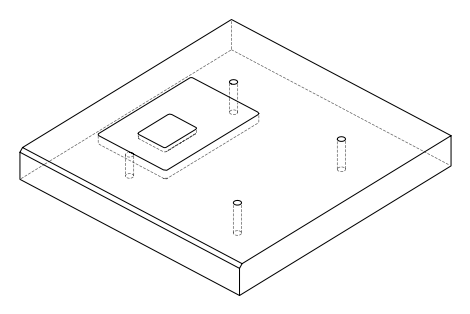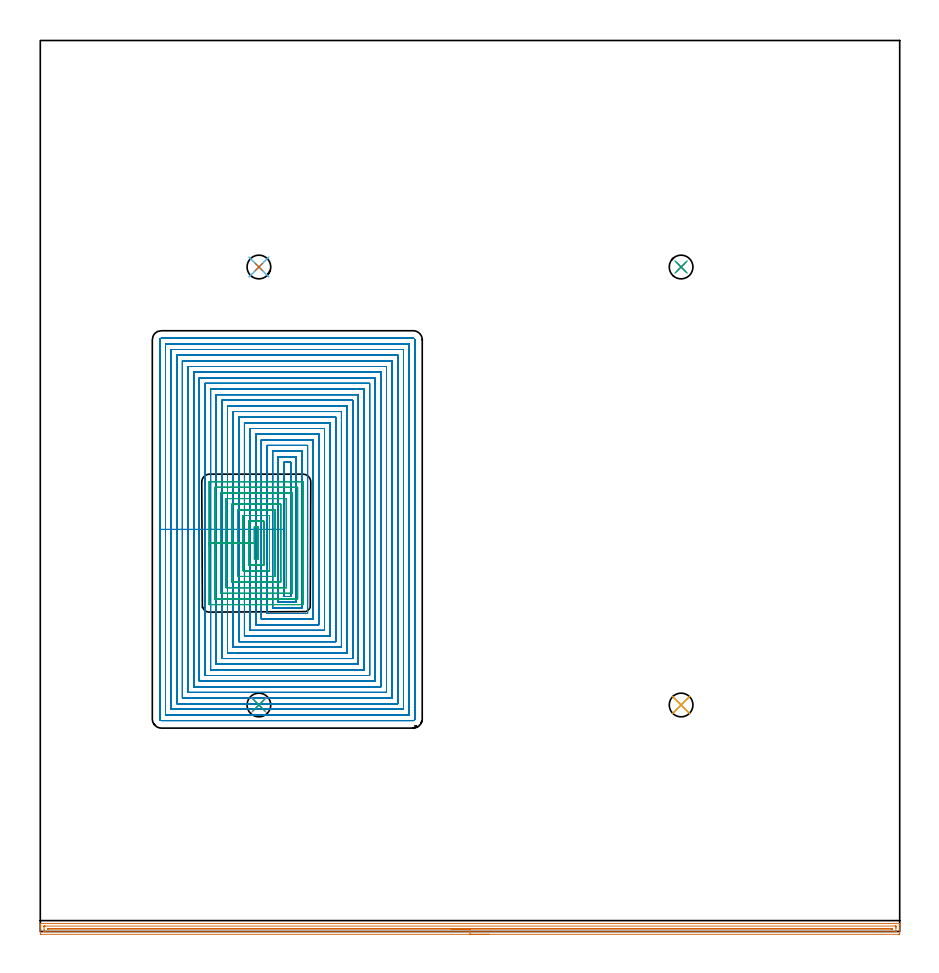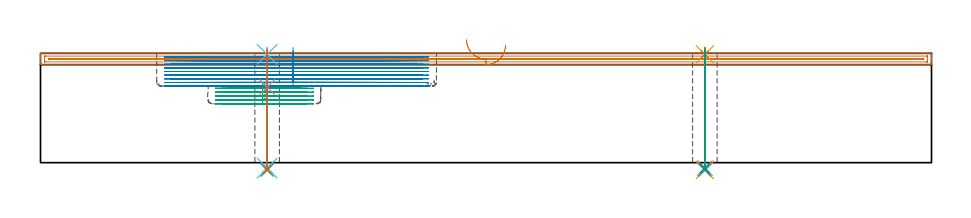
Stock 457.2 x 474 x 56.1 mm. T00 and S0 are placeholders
(PLAN: 15 operations, 10 tool changes, 199.2 min)
(1 AREA_MILL | FG_CHAMFER_SURFACE | UGT0205_001 | 11.12 min | 7690 mm3)
(2 MILL_RECTANGULAR_POCKET | POCKET_RECTANGULAR_STRAIGHT | UGT0201_086 | Follow Part, ap 2, ae 75% | 173.31 min | 508996 mm3)
(3 MILL_RECTANGULAR_POCKET_1 | POCKET_RECTANGULAR_STRAIGHT_1 | UGT0201_086 | Follow Part, ap 2, ae 75% | 12.78 min | 38359 mm3)
(4 SPOT_DRILL | STEP1HOLE | NXT0321_9005460120000 | 0.03 min | 15 mm3)
(5 SPOT_DRILL_1 | STEP1HOLE_1 | NXT0321_9005460120000 | 0.03 min | 10 mm3)
(6 SPOT_DRILL_2 | STEP1HOLE_2 | NXT0321_9005460120000 | 0.03 min | 8 mm3)
(7 SPOT_DRILL_3 | STEP1HOLE_3 | NXT0321_9005460120000 | 0.03 min | 4 mm3)
(8 DRILL_THROUGH_HOLE_INTO_CENTER | STEP1HOLE | NXT0301_042 | 0.18 min | 1531 mm3)
(9 DRILL_TO_ENLARGE_THROUGH_HOLE | STEP1HOLE | NXT0301_097 | 0.19 min | 3346 mm3)
(10 DRILL_THROUGH_HOLE_INTO_CENTER_1 | STEP1HOLE_1 | NXT0301_042 | 0.25 min | 2199 mm3)
(11 DRILL_TO_ENLARGE_THROUGH_HOLE_1 | STEP1HOLE_1 | NXT0301_097 | 0.25 min | 4784 mm3)
(12 DRILL_THROUGH_HOLE_INTO_CENTER_2 | STEP1HOLE_2 | NXT0301_042 | 0.25 min | 2179 mm3)
(13 DRILL_TO_ENLARGE_THROUGH_HOLE_2 | STEP1HOLE_2 | NXT0301_097 | 0.25 min | 4773 mm3)
(14 DRILL_THROUGH_HOLE_INTO_CENTER_3 | STEP1HOLE_3 | NXT0301_042 | 0.25 min | 2202 mm3)
(15 DRILL_TO_ENLARGE_THROUGH_HOLE_3 | STEP1HOLE_3 | NXT0301_097 | 0.25 min | 4757 mm3)
(TOOL UGT0205_001 | Chamfer Mill 20 x 3 x 45 deg. | D20 FL50 Z2)
(TOOL UGT0201_086 | End Mill 8 mm | D8 R2 FL19 Z4)
(TOOL NXT0321_9005460120000 | NC Spot Drill, 142deg, 12mm, Carbide, Uncoated | D12 PA142 FL30 Z2)
(TOOL NXT0301_042 | Carbide Drill 7.1mm [860.1-0710-057A1-MM 2214] | D7.1 PA140 FL85 Z2)
(TOOL NXT0301_097 | Carbide Drill 12.6mm [860.1-1260-063A1-MM 2214] | D12.6 PA140 FL77 Z2)
(OP 1 AREA_MILL)
G17 G21 G94 G90
T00 M6
G54
G17 G0 G90 X238.6 Y-1.5 S1061 M3
G43 Z66.1 H0
Z60.3
G94 G1 X238.562 Z59.428 F250.
X238.448 Z58.563
X238.259 Z57.712
X237.997 Z56.88
X237.663 Z56.074
X237.26 Z55.3
X236.791 Z54.564
X236.26 Z53.872
X235.671 Z53.229
X235.028 Z52.64
X234.336 Z52.108
X233.6 Z51.64
X232.826 Z51.237
X232.02 Z50.903
X231.188 Z50.641
X230.336 Z50.452
X229.472 Z50.338
X228.6 Z50.3
X0.627
X0.331 Y-1.498
X0.01 Y-1.494 Z50.303
X0. Y-1.21 Z50.587
Y1.4 Z53.194
Y1.919 Z53.716
Y2.27 Z54.066
Y2.789 Z54.585
Y3.14 Z54.934
Y3.841 Z55.641
Y4.066 Z55.866
X0.002 Y4.184 Z55.976
X0.01 Y4.297 Z56.088
X0.18 Y4.3 Z56.1
X457.02
X457.19 Y4.297 Z56.088
X457.197 Y4.241 Z56.032
X457.199 Y4.183 Z55.975
X457.2 Y4.066 Z55.866
Y3.841 Z55.641
Y3.14 Z54.934
Y1.919 Z53.716
Y1.4 Z53.194
Y0.79 Z52.585
Y-0.95 Z50.846
X457.197 Y-1.21 Z50.587
X457.19 Y-1.494 Z50.303
X456.869 Y-1.498 Z50.3
X456.573 Y-1.5
X228.6
Y-0.086 Z51.714
X2.415 Y-0.085 Z51.715
X2.152 Y-0.084 Z51.716
X2.053 Y-0.081 Z51.719
X2.011 Y-0.079 Z51.721
X2.009 Y-0.056 Z51.744
X2.002 Y0.062 Z51.862
X2. Y0.53 Z52.33
Y0.934 Z52.734
Y2.27 Z54.07
Y2.674 Z54.474
X2.003 Y2.809 Z54.609
X2.006 Y2.857 Z54.657
X2.01 Y2.879 Z54.679
X2.021 Y2.881 Z54.681
X2.099 Y2.883 Z54.683
X2.415 Y2.885 Z54.685
X2.676 Y2.886 Z54.686
X454.785 Y2.885 Z54.685
X455.048 Y2.884 Z54.684
X455.147 Y2.881 Z54.681
X455.189 Y2.879 Z54.679
X455.191 Y2.856 Z54.656
X455.198 Y2.738 Z54.538
X455.199 Y2.27 Z54.07
X455.2 Y1.866 Z53.666
Y0.53 Z52.33
Y0.126 Z51.926
X455.197 Y-0.009 Z51.791
X455.194 Y-0.057 Z51.743
X455.19 Y-0.079 Z51.721
X455.179 Y-0.081 Z51.719
X455.101 Y-0.083 Z51.717
X454.785 Y-0.085 Z51.715
X454.524 Y-0.086 Z51.714
X228.6
Y1.328 Z53.128
X4.276 Y1.329 Z53.129
X4.203 Y1.33 Z53.13
X4.13 Y1.333 Z53.133
X4.01 Y1.341 Z53.141
X4.007 Y1.4 Z53.2
X4.01 Y1.448 Z53.248
X4.015 Y1.465 Z53.265
X4.057 Y1.468 Z53.268
X4.131 Y1.471 Z53.271
X452.924
X452.997 Y1.47 Z53.27
X453.07 Y1.467 Z53.267
X453.19 Y1.459 Z53.259
X453.193 Y1.4 Z53.2
X453.19 Y1.352 Z53.152
X453.185 Y1.335 Z53.135
X453.143 Y1.332 Z53.132
X453.069 Y1.329 Z53.129
X228.6 Y1.328 Z53.128
X227.728 Z53.166
X226.863 Z53.28
X226.012 Z53.469
X225.18 Z53.731
X224.374 Z54.065
X223.6 Z54.468
X222.864 Z54.937
X222.172 Z55.468
X221.529 Z56.057
X220.94 Z56.701
X220.408 Z57.393
X219.94 Z58.128
X219.537 Z58.902
X219.203 Z59.708
X218.941 Z60.54
X218.752 Z61.392
X218.638 Z62.257
X218.6 Z63.128
G0 Z66.1
M5
M2
(OP 2 MILL_RECTANGULAR_POCKET)
G17 G21 G94 G90
T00 M6
G54
G17 G0 G90 X129.6 Y232.063 S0 M3
G43 Z66.1 H0
Z59.1
G94 G1 Y213.9 Z54.233 F250.
Y178.2 F500.
X133.2
Y249.6
X129.6
Y213.9
X126.6
Y175.2
X136.2
Y252.6
X126.6
Y213.9
X123.6
Y172.2
X139.2
Y255.6
X123.6
Y213.9
X120.6
Y169.2
X142.2
Y258.6
X120.6
Y213.9
X117.6
Y166.2
X145.2
Y261.6
X117.6
Y213.9
X114.6
Y163.2
X148.2
Y264.6
X114.6
Y213.9
X111.6
Y160.2
X151.2
Y267.6
X111.6
Y213.9
X108.6
Y157.2
X154.2
Y270.6
X108.6
Y213.9
X105.6
Y154.2
X157.2
Y273.6
X105.6
Y213.9
X102.6
Y151.2
X160.2
Y276.6
X102.6
Y213.9
X99.6
Y148.2
X163.2
Y279.6
X99.6
Y213.9
X96.6
Y145.2
X166.2
Y282.6
X96.6
Y213.9
X93.6
Y142.2
X169.2
Y285.6
X93.6
Y213.9
X90.6
Y139.2
X172.2
Y288.6
X90.6
Y213.9
X87.6
Y136.2
X175.2
Y291.6
X87.6
Y213.9
X84.6
Y133.2
X178.2
Y294.6
X84.6
Y213.9
X81.6
Y130.2
X181.2
Y297.6
X81.6
Y213.9
X78.6
Y127.2
X184.2
Y300.6
X78.6
Y213.9
X75.6
Y124.2
X187.2
Y303.6
X75.6
Y213.9
X72.6
Y121.2
X190.2
Y306.6
X72.6
Y213.9
X69.6
Y118.2
X193.2
Y309.6
X69.6
Y213.9
X66.6
Y115.2
X196.2
Y312.6
X66.6
Y213.9
X63.6
Y113.
G3 X64.4 Y112.2 R0.8
G1 X198.4
G3 X199.2 Y113. R0.8
G1 Y314.8
G3 X198.4 Y315.6 R0.8
G1 X64.4
G3 X63.6 Y314.8 R0.8
G1 Y213.9
Y212.9
G0 X129.6 Y232.063 Z57.233
G1 Y213.9 Z52.367 F250.
Y178.2 F500.
X133.2
Y249.6
X129.6
Y213.9
X126.6
Y175.2
X136.2
Y252.6
X126.6
Y213.9
X123.6
Y172.2
X139.2
Y255.6
X123.6
Y213.9
X120.6
Y169.2
X142.2
Y258.6
X120.6
Y213.9
X117.6
Y166.2
X145.2
Y261.6
X117.6
Y213.9
X114.6
Y163.2
X148.2
Y264.6
X114.6
Y213.9
X111.6
Y160.2
X151.2
Y267.6
X111.6
Y213.9
X108.6
Y157.2
X154.2
Y270.6
X108.6
Y213.9
X105.6
Y154.2
X157.2
Y273.6
X105.6
Y213.9
X102.6
Y151.2
X160.2
Y276.6
X102.6
Y213.9
X99.6
Y148.2
X163.2
Y279.6
X99.6
Y213.9
X96.6
Y145.2
X166.2
Y282.6
X96.6
Y213.9
X93.6
Y142.2
X169.2
Y285.6
X93.6
Y213.9
X90.6
Y139.2
X172.2
Y288.6
X90.6
Y213.9
X87.6
Y136.2
X175.2
Y291.6
X87.6
Y213.9
X84.6
Y133.2
X178.2
Y294.6
X84.6
Y213.9
X81.6
Y130.2
X181.2
Y297.6
X81.6
Y213.9
X78.6
Y127.2
X184.2
Y300.6
X78.6
Y213.9
X75.6
Y124.2
X187.2
Y303.6
X75.6
Y213.9
X72.6
Y121.2
X190.2
Y306.6
X72.6
Y213.9
X69.6
Y118.2
X193.2
Y309.6
X69.6
Y213.9
X66.6
Y115.2
X196.2
Y312.6
X66.6
Y213.9
X63.6
Y113.
G3 X64.4 Y112.2 R0.8
G1 X198.4
G3 X199.2 Y113. R0.8
G1 Y314.8
G3 X198.4 Y315.6 R0.8
G1 X64.4
G3 X63.6 Y314.8 R0.8
G1 Y213.9
Y212.9
G0 X129.6 Y232.063 Z55.367
G1 Y213.9 Z50.5 F250.
Y178.2 F500.
X133.2
Y249.6
X129.6
Y213.9
X126.6
Y175.2
X136.2
Y252.6
X126.6
Y213.9
X123.6
Y172.2
X139.2
Y255.6
X123.6
Y213.9
X120.6
Y169.2
X142.2
Y258.6
X120.6
Y213.9
X117.6
Y166.2
X145.2
Y261.6
X117.6
Y213.9
X114.6
Y163.2
X148.2
Y264.6
X114.6
Y213.9
X111.6
Y160.2
X151.2
Y267.6
X111.6
Y213.9
X108.6
Y157.2
X154.2
Y270.6
X108.6
Y213.9
X105.6
Y154.2
X157.2
Y273.6
X105.6
Y213.9
X102.6
Y151.2
X160.2
Y276.6
X102.6
Y213.9
X99.6
Y148.2
X163.2
Y279.6
X99.6
Y213.9
X96.6
Y145.2
X166.2
Y282.6
X96.6
Y213.9
X93.6
Y142.2
X169.2
Y285.6
X93.6
Y213.9
X90.6
Y139.2
X172.2
Y288.6
X90.6
Y213.9
X87.6
Y136.2
X175.2
Y291.6
X87.6
Y213.9
X84.6
Y133.2
X178.2
Y294.6
X84.6
Y213.9
X81.6
Y130.2
X181.2
Y297.6
X81.6
Y213.9
X78.6
Y127.2
X184.2
Y300.6
X78.6
Y213.9
X75.6
Y124.2
X187.2
Y303.6
X75.6
Y213.9
X72.6
Y121.2
X190.2
Y306.6
X72.6
Y213.9
X69.6
Y118.2
X193.2
Y309.6
X69.6
Y213.9
X66.6
Y115.2
X196.2
Y312.6
X66.6
Y213.9
X63.6
Y113.
G3 X64.4 Y112.2 R0.8
G1 X198.4
G3 X199.2 Y113. R0.8
G1 Y314.8
G3 X198.4 Y315.6 R0.8
G1 X64.4
G3 X63.6 Y314.8 R0.8
G1 Y213.9
Y212.9
G0 X129.6 Y232.063 Z53.5
G1 Y213.9 Z48.633 F250.
Y178.2 F500.
X133.2
Y249.6
X129.6
Y213.9
X126.6
Y175.2
X136.2
Y252.6
X126.6
Y213.9
X123.6
Y172.2
X139.2
Y255.6
X123.6
Y213.9
X120.6
Y169.2
X142.2
Y258.6
X120.6
Y213.9
X117.6
Y166.2
X145.2
Y261.6
X117.6
Y213.9
X114.6
Y163.2
X148.2
Y264.6
X114.6
Y213.9
X111.6
Y160.2
X151.2
Y267.6
X111.6
Y213.9
X108.6
Y157.2
X154.2
Y270.6
X108.6
Y213.9
X105.6
Y154.2
X157.2
Y273.6
X105.6
Y213.9
X102.6
Y151.2
X160.2
Y276.6
X102.6
Y213.9
X99.6
Y148.2
X163.2
Y279.6
X99.6
Y213.9
X96.6
Y145.2
X166.2
Y282.6
X96.6
Y213.9
X93.6
Y142.2
X169.2
Y285.6
X93.6
Y213.9
X90.6
Y139.2
X172.2
Y288.6
X90.6
Y213.9
X87.6
Y136.2
X175.2
Y291.6
X87.6
Y213.9
X84.6
Y133.2
X178.2
Y294.6
X84.6
Y213.9
X81.6
Y130.2
X181.2
Y297.6
X81.6
Y213.9
X78.6
Y127.2
X184.2
Y300.6
X78.6
Y213.9
X75.6
Y124.2
X187.2
Y303.6
X75.6
Y213.9
X72.6
Y121.2
X190.2
Y306.6
X72.6
Y213.9
X69.6
Y118.2
X193.2
Y309.6
X69.6
Y213.9
X66.6
Y115.2
X196.2
Y312.6
X66.6
Y213.9
X63.6
Y113.
G3 X64.4 Y112.2 R0.8
G1 X198.4
G3 X199.2 Y113. R0.8
G1 Y314.8
G3 X198.4 Y315.6 R0.8
G1 X64.4
G3 X63.6 Y314.8 R0.8
G1 Y213.9
Y212.9
G0 X129.6 Y232.063 Z51.633
G1 Y213.9 Z46.767 F250.
Y178.2 F500.
X133.2
Y249.6
X129.6
Y213.9
X126.6
Y175.2
X136.2
Y252.6
X126.6
Y213.9
X123.6
Y172.2
X139.2
Y255.6
X123.6
Y213.9
X120.6
Y169.2
X142.2
Y258.6
X120.6
Y213.9
X117.6
Y166.2
X145.2
Y261.6
X117.6
Y213.9
X114.6
Y163.2
X148.2
Y264.6
X114.6
Y213.9
X111.6
Y160.2
X151.2
Y267.6
X111.6
Y213.9
X108.6
Y157.2
X154.2
Y270.6
X108.6
Y213.9
X105.6
Y154.2
X157.2
Y273.6
X105.6
Y213.9
X102.6
Y151.2
X160.2
Y276.6
X102.6
Y213.9
X99.6
Y148.2
X163.2
Y279.6
X99.6
Y213.9
X96.6
Y145.2
X166.2
Y282.6
X96.6
Y213.9
X93.6
Y142.2
X169.2
Y285.6
X93.6
Y213.9
X90.6
Y139.2
X172.2
Y288.6
X90.6
Y213.9
X87.6
Y136.2
X175.2
Y291.6
X87.6
Y213.9
X84.6
Y133.2
X178.2
Y294.6
X84.6
Y213.9
X81.6
Y130.2
X181.2
Y297.6
X81.6
Y213.9
X78.6
Y127.2
X184.2
Y300.6
X78.6
Y213.9
X75.6
Y124.2
X187.2
Y303.6
X75.6
Y213.9
X72.6
Y121.2
X190.2
Y306.6
X72.6
Y213.9
X69.6
Y118.2
X193.2
Y309.6
X69.6
Y213.9
X66.6
Y115.2
X196.2
Y312.6
X66.6
Y213.9
X63.6
Y113.
G3 X64.4 Y112.2 R0.8
G1 X198.4
G3 X199.2 Y113. R0.8
G1 Y314.8
G3 X198.4 Y315.6 R0.8
G1 X64.4
G3 X63.6 Y314.8 R0.8
G1 Y213.9
Y212.9
G0 X129.6 Y232.063 Z49.767
G1 Y213.9 Z44.9 F250.
Y178.2 F500.
X133.2
Y249.6
X129.6
Y213.9
X126.6
Y175.2
X136.2
Y252.6
X126.6
Y213.9
X123.6
Y172.2
X139.2
Y255.6
X123.6
Y213.9
X120.6
Y169.2
X142.2
Y258.6
X120.6
Y213.9
X117.6
Y166.2
X145.2
Y261.6
X117.6
Y213.9
X114.6
Y163.2
X148.2
Y264.6
X114.6
Y213.9
X111.6
Y160.2
X151.2
Y267.6
X111.6
Y213.9
X108.6
Y157.2
X154.2
Y270.6
X108.6
Y213.9
X105.6
Y154.2
X157.2
Y273.6
X105.6
Y213.9
X102.6
Y151.2
X160.2
Y276.6
X102.6
Y213.9
X99.6
Y148.2
X163.2
Y279.6
X99.6
Y213.9
X96.6
Y145.2
X166.2
Y282.6
X96.6
Y213.9
X93.6
Y142.2
X169.2
Y285.6
X93.6
Y213.9
X90.6
Y139.2
X172.2
Y288.6
X90.6
Y213.9
X87.6
Y136.2
X175.2
Y291.6
X87.6
Y213.9
X84.6
Y133.2
X178.2
Y294.6
X84.6
Y213.9
X81.6
Y130.2
X181.2
Y297.6
X81.6
Y213.9
X78.6
Y127.2
X184.2
Y300.6
X78.6
Y213.9
X75.6
Y124.2
X187.2
Y303.6
X75.6
Y213.9
X72.6
Y121.2
X190.2
Y306.6
X72.6
Y213.9
X69.6
Y118.2
X193.2
Y309.6
X69.6
Y213.9
X66.6
Y115.2
X196.2
Y312.6
X66.6
Y213.9
X63.6
Y113.
G3 X64.4 Y112.2 R0.8
G1 X198.4
G3 X199.2 Y113. R0.8
G1 Y314.8
G3 X198.4 Y315.6 R0.8
G1 X64.4
G3 X63.6 Y314.8 R0.8
G1 Y213.9
Y212.9
G0 X129.6 Y232.063 Z47.9
G1 Y213.9 Z43.033 F250.
Y178.2 F500.
X133.2
Y249.6
X129.6
Y213.9
X126.6
Y175.2
X136.2
Y252.6
X126.6
Y213.9
X123.6
Y172.2
X139.2
Y255.6
X123.6
Y213.9
X120.6
Y169.2
X142.2
Y258.6
X120.6
Y213.9
X117.6
Y166.2
X145.2
Y261.6
X117.6
Y213.9
X114.6
Y163.2
X148.2
Y264.6
X114.6
Y213.9
X111.6
Y160.2
X151.2
Y267.6
X111.6
Y213.9
X108.6
Y157.2
X154.2
Y270.6
X108.6
Y213.9
X105.6
Y154.2
X157.2
Y273.6
X105.6
Y213.9
X102.6
Y151.2
X160.2
Y276.6
X102.6
Y213.9
X99.6
Y148.2
X163.2
Y279.6
X99.6
Y213.9
X96.6
Y145.2
X166.2
Y282.6
X96.6
Y213.9
X93.6
Y142.2
X169.2
Y285.6
X93.6
Y213.9
X90.6
Y139.2
X172.2
Y288.6
X90.6
Y213.9
X87.6
Y136.2
X175.2
Y291.6
X87.6
Y213.9
X84.6
Y133.2
X178.2
Y294.6
X84.6
Y213.9
X81.6
Y130.2
X181.2
Y297.6
X81.6
Y213.9
X78.6
Y127.2
X184.2
Y300.6
X78.6
Y213.9
X75.6
Y124.2
X187.2
Y303.6
X75.6
Y213.9
X72.6
Y121.2
X190.2
Y306.6
X72.6
Y213.9
X69.6
Y118.2
X193.2
Y309.6
X69.6
Y213.9
X66.6
Y115.2
X196.2
Y312.6
X66.6
Y213.9
X63.6
Y113.
G3 X64.4 Y112.2 R0.8
G1 X198.4
G3 X199.2 Y113. R0.8
G1 Y314.8
G3 X198.4 Y315.6 R0.8
G1 X64.4
G3 X63.6 Y314.8 R0.8
G1 Y213.9
Y212.9
G0 X129.6 Y232.063 Z46.033
G1 Y213.9 Z41.167 F250.
Y178.2 F500.
X133.2
Y249.6
X129.6
Y213.9
X126.6
Y175.2
X136.2
Y252.6
X126.6
Y213.9
X123.6
Y172.2
X139.2
Y255.6
X123.6
Y213.9
X120.6
Y169.2
X142.2
Y258.6
X120.6
Y213.9
X117.6
Y166.2
X145.2
Y261.6
X117.6
Y213.9
X114.6
Y163.2
X148.2
Y264.6
X114.6
Y213.9
X111.6
Y160.2
X151.2
Y267.6
X111.6
Y213.9
X108.6
Y157.2
X154.2
Y270.6
X108.6
Y213.9
X105.6
Y154.2
X157.2
Y273.6
X105.6
Y213.9
X102.6
Y151.2
X160.2
Y276.6
X102.6
Y213.9
X99.6
Y148.2
X163.2
Y279.6
X99.6
Y213.9
X96.6
Y145.2
X166.2
Y282.6
X96.6
Y213.9
X93.6
Y142.2
X169.2
Y285.6
X93.6
Y213.9
X90.6
Y139.2
X172.2
Y288.6
X90.6
Y213.9
X87.6
Y136.2
X175.2
Y291.6
X87.6
Y213.9
X84.6
Y133.2
X178.2
Y294.6
X84.6
Y213.9
X81.6
Y130.2
X181.2
Y297.6
X81.6
Y213.9
X78.6
Y127.2
X184.2
Y300.6
X78.6
Y213.9
X75.6
Y124.2
X187.2
Y303.6
X75.6
Y213.9
X72.6
Y121.2
X190.2
Y306.6
X72.6
Y213.9
X69.6
Y118.2
X193.2
Y309.6
X69.6
Y213.9
X66.6
Y115.2
X196.2
Y312.6
X66.6
Y213.9
X63.6
Y113.
G3 X64.4 Y112.2 R0.8
G1 X198.4
G3 X199.2 Y113. R0.8
G1 Y314.8
G3 X198.4 Y315.6 R0.8
G1 X64.4
G3 X63.6 Y314.8 R0.8
G1 Y213.9
Y212.9
G0 X129.6 Y232.063 Z44.167
G1 Y213.9 Z39.3 F250.
Y178.2 F500.
X133.2
Y249.6
X129.6
Y213.9
X126.6
Y175.2
X136.2
Y252.6
X126.6
Y213.9
X123.6
Y172.2
X139.2
Y255.6
X123.6
Y213.9
X120.6
Y169.2
X142.2
Y258.6
X120.6
Y213.9
X117.6
Y166.2
X145.2
Y261.6
X117.6
Y213.9
X114.6
Y163.2
X148.2
Y264.6
X114.6
Y213.9
X111.6
Y160.2
X151.2
Y267.6
X111.6
Y213.9
X108.6
Y157.2
X154.2
Y270.6
X108.6
Y213.9
X105.6
Y154.2
X157.2
Y273.6
X105.6
Y213.9
X102.6
Y151.2
X160.2
Y276.6
X102.6
Y213.9
X99.6
Y148.2
X163.2
Y279.6
X99.6
Y213.9
X96.6
Y145.2
X166.2
Y282.6
X96.6
Y213.9
X93.6
Y142.2
X169.2
Y285.6
X93.6
Y213.9
X90.6
Y139.2
X172.2
Y288.6
X90.6
Y213.9
X87.6
Y136.2
X175.2
Y291.6
X87.6
Y213.9
X84.6
Y133.2
X178.2
Y294.6
X84.6
Y213.9
X81.6
Y130.2
X181.2
Y297.6
X81.6
Y213.9
X78.6
Y127.2
X184.2
Y300.6
X78.6
Y213.9
X75.6
Y124.2
X187.2
Y303.6
X75.6
Y213.9
X72.6
Y121.2
X190.2
Y306.6
X72.6
Y213.9
X69.6
Y118.2
X193.2
Y309.6
X69.6
Y213.9
X66.6
Y115.2
X196.2
Y312.6
X66.6
Y213.9
X63.6
Y113.
G3 X64.4 Y112.2 R0.8
G1 X198.4
G3 X199.2 Y113. R0.8
G1 Y314.8
G3 X198.4 Y315.6 R0.8
G1 X64.4
G3 X63.6 Y314.8 R0.8
G1 Y213.9
Y212.9
G0 Z66.1
M5
M2
(OP 3 MILL_RECTANGULAR_POCKET_1)
G17 G21 G94 G90
T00 M6
G54
G17 G0 G90 X115.9 Y207.368 S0 M3
G43 Z66.1 H0
Z43.162
G94 G1 Y215.3 Z41.036 F250.
X113.9 Z40.5
Y206.6 Z38.169
Y197.9 F500.
X115.9
Y215.3
X113.9
Y206.6
X110.9
Y194.9
X118.9
Y218.3
X110.9
Y206.6
X107.9
Y191.9
X121.9
Y221.3
X107.9
Y206.6
X104.9
Y188.9
X124.9
Y224.3
X104.9
Y206.6
X101.9
Y185.9
X127.9
Y227.3
X101.9
Y206.6
X98.9
Y182.9
X130.9
Y230.3
X98.9
Y206.6
X95.9
Y179.9
X133.9
Y233.3
X95.9
Y206.6
X92.9
Y176.9
X136.9
Y236.3
X92.9
Y206.6
X89.9
Y174.
X89.905 Y173.945
X89.945 Y173.905
X90. Y173.9
X139.8
X139.855 Y173.905
X139.895 Y173.945
X139.9 Y174.
Y239.2
X139.895 Y239.255
X139.855 Y239.295
X139.8 Y239.3
X90.
X89.945 Y239.295
X89.905 Y239.255
X89.9 Y239.2
Y206.6
Y205.6
G0 X115.9 Y207.368 Z41.169
G1 Y215.3 Z39.044 F250.
X113.9 Z38.508
Y206.6 Z36.177
Y197.9 F500.
X115.9
Y215.3
X113.9
Y206.6
X110.9
Y194.9
X118.9
Y218.3
X110.9
Y206.6
X107.9
Y191.9
X121.9
Y221.3
X107.9
Y206.6
X104.9
Y188.9
X124.9
Y224.3
X104.9
Y206.6
X101.9
Y185.9
X127.9
Y227.3
X101.9
Y206.6
X98.9
Y182.9
X130.9
Y230.3
X98.9
Y206.6
X95.9
Y179.9
X133.9
Y233.3
X95.9
Y206.6
X92.9
Y176.9
X136.9
Y236.3
X92.9
Y206.6
X89.9
Y174.
X89.905 Y173.945
X89.945 Y173.905
X90. Y173.9
X139.8
X139.855 Y173.905
X139.895 Y173.945
X139.9 Y174.
Y239.2
X139.895 Y239.255
X139.855 Y239.295
X139.8 Y239.3
X90.
X89.945 Y239.295
X89.905 Y239.255
X89.9 Y239.2
Y206.6
Y205.6
G0 X115.9 Y207.368 Z39.177
G1 Y215.3 Z37.052 F250.
X113.9 Z36.516
Y206.6 Z34.185
Y197.9 F500.
X115.9
Y215.3
X113.9
Y206.6
X110.9
Y194.9
X118.9
Y218.3
X110.9
Y206.6
X107.9
Y191.9
X121.9
Y221.3
X107.9
Y206.6
X104.9
Y188.9
X124.9
Y224.3
X104.9
Y206.6
X101.9
Y185.9
X127.9
Y227.3
X101.9
Y206.6
X98.9
Y182.9
X130.9
Y230.3
X98.9
Y206.6
X95.9
Y179.9
X133.9
Y233.3
X95.9
Y206.6
X92.9
Y176.9
X136.9
Y236.3
X92.9
Y206.6
X89.9
Y174.
X89.905 Y173.945
X89.945 Y173.905
X90. Y173.9
X139.8
X139.855 Y173.905
X139.895 Y173.945
X139.9 Y174.
Y239.2
X139.895 Y239.255
X139.855 Y239.295
X139.8 Y239.3
X90.
X89.945 Y239.295
X89.905 Y239.255
X89.9 Y239.2
Y206.6
Y205.6
G0 X115.9 Y207.368 Z37.185
G1 Y215.3 Z35.059 F250.
X113.9 Z34.523
Y206.6 Z32.192
Y197.9 F500.
X115.9
Y215.3
X113.9
Y206.6
X110.9
Y194.9
X118.9
Y218.3
X110.9
Y206.6
X107.9
Y191.9
X121.9
Y221.3
X107.9
Y206.6
X104.9
Y188.9
X124.9
Y224.3
X104.9
Y206.6
X101.9
Y185.9
X127.9
Y227.3
X101.9
Y206.6
X98.9
Y182.9
X130.9
Y230.3
X98.9
Y206.6
X95.9
Y179.9
X133.9
Y233.3
X95.9
Y206.6
X92.9
Y176.9
X136.9
Y236.3
X92.9
Y206.6
X89.9
Y174.
X89.905 Y173.945
X89.945 Y173.905
X90. Y173.9
X139.8
X139.855 Y173.905
X139.895 Y173.945
X139.9 Y174.
Y239.2
X139.895 Y239.255
X139.855 Y239.295
X139.8 Y239.3
X90.
X89.945 Y239.295
X89.905 Y239.255
X89.9 Y239.2
Y206.6
Y205.6
G0 X115.9 Y207.368 Z35.192
G1 Y215.3 Z33.067 F250.
X113.9 Z32.531
Y206.6 Z30.2
Y197.9 F500.
X115.9
Y215.3
X113.9
Y206.6
X110.9
Y194.9
X118.9
Y218.3
X110.9
Y206.6
X107.9
Y191.9
X121.9
Y221.3
X107.9
Y206.6
X104.9
Y188.9
X124.9
Y224.3
X104.9
Y206.6
X101.9
Y185.9
X127.9
Y227.3
X101.9
Y206.6
X98.9
Y182.9
X130.9
Y230.3
X98.9
Y206.6
X95.9
Y179.9
X133.9
Y233.3
X95.9
Y206.6
X92.9
Y176.9
X136.9
Y236.3
X92.9
Y206.6
X89.9
Y174.
X89.905 Y173.945
X89.945 Y173.905
X90. Y173.9
X139.8
X139.855 Y173.905
X139.895 Y173.945
X139.9 Y174.
Y239.2
X139.895 Y239.255
X139.855 Y239.295
X139.8 Y239.3
X90.
X89.945 Y239.295
X89.905 Y239.255
X89.9 Y239.2
Y206.6
Y205.6
G0 Z66.1
M5
M2
(OP 4 SPOT_DRILL)
G17 G21 G94 G90
T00 M6
G54
G17 G0 G90 X116.3 Y120.5 S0 M3
G43 Z66.1 H0
G94 G81 G98 Z38.758 F250. R42.3
G80
M5
M2
(OP 5 SPOT_DRILL_1)
G17 G21 G94 G90
T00 M6
G54
G17 G0 G90 X340.9 Y120.5 S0 M3
G43 Z66.1 H0
G94 G81 G98 Z55.558 F250. R59.1
G80
M5
M2
(OP 6 SPOT_DRILL_2)
G17 G21 G94 G90
T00 M6
G54
G17 G0 G90 X116.3 Y353.5 S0 M3
G43 Z66.1 H0
G94 G81 G98 Z55.558 F250. R59.1
G80
M5
M2
(OP 7 SPOT_DRILL_3)
G17 G21 G94 G90
T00 M6
G54
G17 G0 G90 X340.9 Y353.5 S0 M3
G43 Z66.1 H0
G94 G81 G98 Z55.558 F250. R59.1
G80
M5
M2
(OP 8 DRILL_THROUGH_HOLE_INTO_CENTER)
G17 G21 G94 G90
T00 M6
G54
G17 G0 G90 X116.3 Y120.5 S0 M3
G43 Z66.1 H1
G94 G73 G98 Z-2.792 F250. Q7.015 R41.3
G80
M5
M2
(OP 9 DRILL_TO_ENLARGE_THROUGH_HOLE)
G17 G21 G94 G90
T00 M6
G54
G17 G0 G90 X116.3 Y120.5 S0 M3
G43 Z66.1 H1
G94 G73 G98 Z-3.793 F250. Q10.773 R41.3
G80
M5
M2
(OP 10 DRILL_THROUGH_HOLE_INTO_CENTER_1)
G17 G21 G94 G90
T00 M6
G54
G17 G0 G90 X340.9 Y120.5 S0 M3
G43 Z66.1 H1
G94 G73 G98 Z-2.792 F250. Q6.544 R58.1
G80
M5
M2
(OP 11 DRILL_TO_ENLARGE_THROUGH_HOLE_1)
G17 G21 G94 G90
T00 M6
G54
G17 G0 G90 X340.9 Y120.5 S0 M3
G43 Z66.1 H1
G94 G73 G98 Z-3.793 F250. Q11.979 R58.1
G80
M5
M2
(OP 12 DRILL_THROUGH_HOLE_INTO_CENTER_2)
G17 G21 G94 G90
T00 M6
G54
G17 G0 G90 X116.3 Y353.5 S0 M3
G43 Z66.1 H1
G94 G73 G98 Z-2.792 F250. Q6.544 R58.1
G80
M5
M2
(OP 13 DRILL_TO_ENLARGE_THROUGH_HOLE_2)
G17 G21 G94 G90
T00 M6
G54
G17 G0 G90 X116.3 Y353.5 S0 M3
G43 Z66.1 H1
G94 G73 G98 Z-3.793 F250. Q11.979 R58.1
G80
M5
M2
(OP 14 DRILL_THROUGH_HOLE_INTO_CENTER_3)
G17 G21 G94 G90
T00 M6
G54
G17 G0 G90 X340.9 Y353.5 S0 M3
G43 Z66.1 H1
G94 G73 G98 Z-2.792 F250. Q6.544 R58.1
G80
M5
M2
(OP 15 DRILL_TO_ENLARGE_THROUGH_HOLE_3)
G17 G21 G94 G90
T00 M6
G54
G17 G0 G90 X340.9 Y353.5 S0 M3
G43 Z66.1 H1
G94 G73 G98 Z-3.793 F250. Q11.979 R58.1
G80
M5
M2
